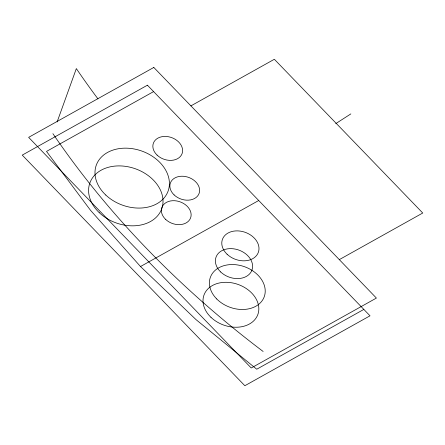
<?xml version="1.0" encoding="UTF-8"?>
<svg xmlns="http://www.w3.org/2000/svg" width="445" height="445" viewBox="0 0 445 445"><rect width="100%" height="100%" fill="white"/><g stroke="black" fill="none" stroke-linecap="round" stroke-linejoin="round"><path stroke-width="0.67" d="M57.121 121.952L76.334 68.591A869.747 654.411 19.8 0 0 97.961 98.879M335.758 123.627L350.855 113.898M153.603 91.598L46.514 151.417L90.502 210.285L140.503 266.533L196.078 319.671L256.743 369.222L363.832 309.409M190.905 105.882L274.354 59.274L422.75 213.016L339.307 259.63M140.503 266.533L258.717 200.506M263.134 351.472A869.747 654.411 19.8 0 1 52.905 133.667M153.809 67.445L28.641 137.36L251.236 367.982L376.403 298.067L153.809 67.445M147.417 85.195L22.25 155.11L244.845 385.726L370.012 315.811L147.417 85.195M99.196 212.604A38.181 28.73 19.8 0 0 161.652 209.022A38.181 28.73 19.8 0 0 116.568 165.968A38.181 28.73 19.8 0 0 99.196 212.604M165.607 219.363A15.275 11.492 19.8 0 0 190.588 217.933A15.275 11.492 19.8 0 0 172.554 200.712A15.275 11.492 19.8 0 0 165.607 219.363M105.793 195.049A38.181 28.73 19.8 0 0 168.115 191.061A38.181 28.73 19.8 0 0 122.675 148.241A38.181 28.73 19.8 0 0 105.793 195.049M216.726 298.957A28.636 21.549 19.8 0 0 263.935 297.538A28.636 21.549 19.8 0 0 231.267 264.558A28.636 21.549 19.8 0 0 216.726 298.957M157.091 155.099A15.275 11.492 19.8 0 0 182.072 153.67A15.275 11.492 19.8 0 0 164.038 136.448A15.275 11.492 19.8 0 0 157.091 155.099M174.101 194.899A15.275 11.492 19.8 0 0 199.082 193.469A15.275 11.492 19.8 0 0 181.048 176.248A15.275 11.492 19.8 0 0 174.101 194.899M227.089 254.229A19.091 14.362 19.8 0 0 258.311 252.437A19.091 14.362 19.8 0 0 235.772 230.911A19.091 14.362 19.8 0 0 227.089 254.229M220.698 271.978A19.091 14.362 19.8 0 0 251.926 270.187A19.091 14.362 19.8 0 0 229.381 248.66A19.091 14.362 19.8 0 0 220.698 271.978M210.963 317.324A28.636 21.549 19.8 0 0 257.805 314.637A28.636 21.549 19.8 0 0 223.991 282.347A28.636 21.549 19.8 0 0 210.963 317.324"/></g></svg>
